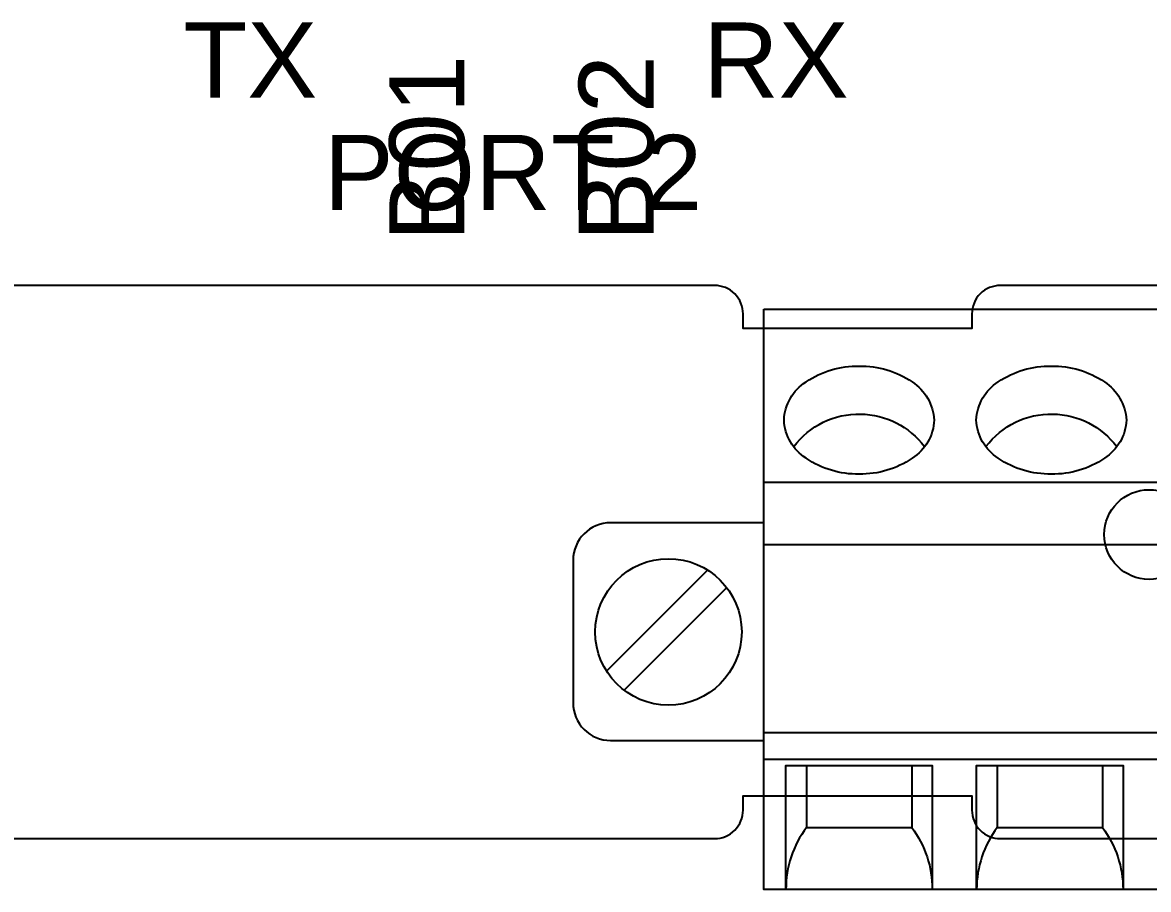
# Model space of a CAD drawing. Extents: x 0.3 to 23.7, y 0.2 to 17.8.
# Drawn here: x 20.025 to 21.206, y 5.353 to 6.263 of the extents above; entities that cross this region are included whole.
import ezdxf
from ezdxf.enums import TextEntityAlignment as Align

# ---------------------------------------------------------------- set-up
doc = ezdxf.new("R2010")
doc.units = 0
doc.header["$MEASUREMENT"] = 0
for name, color, linetype in [('1_01__0-__NONE__EIA-232', 7, 'CONTINUOUS'), ('1_02__1-__NONE__EIA-485', 7, 'CONTINUOUS'), ('1_03__2-___1__10-100BASE-T', 7, 'CONTINUOUS'), ('1_04__3-___1__10-100BASE-T', 7, 'CONTINUOUS'), ('1_05__4-___1__100BASE-FX_M', 7, 'CONTINUOUS'), ('1_06__6-___2__10-100BASE-T', 7, 'CONTINUOUS'), ('1_07__8-___2__100BASE-FX_M', 7, 'CONTINUOUS'), ('2_01__0-__EMPTY', 7, 'CONTINUOUS'), ('2_02__A-__SERIAL_COMMUNICA', 7, 'CONTINUOUS'), ('2_03__B-___3__DI___4__DO__', 7, 'CONTINUOUS'), ('2_04__1-___4__DI___4__DO_E', 7, 'CONTINUOUS'), ('2_05__C-___4__DI___4__DO_F', 7, 'CONTINUOUS'), ('2_06__D-___4__DI___3__DO_E', 7, 'CONTINUOUS'), ('2_07__2A___8__DO__ELECTROM', 7, 'CONTINUOUS'), ('2_08__2B___8__DO__ELECTROM', 7, 'CONTINUOUS'), ('2_09__2C___8__DO_ELECTROME', 7, 'CONTINUOUS'), ('2_10__2D___8__DO_ELECTROME', 7, 'CONTINUOUS'), ('2_11__2G___8__DO_ELECTROME', 7, 'CONTINUOUS'), ('2_12__3-___8__DI', 7, 'CONTINUOUS'), ('2_13__4-___14__DI', 7, 'CONTINUOUS'), ('2_14__5-___8__AI___20_MA_O', 7, 'CONTINUOUS'), ('2_15__6-___4__AI___4__AO__', 7, 'CONTINUOUS')]:
    doc.layers.add(name, color=color, linetype=linetype)
doc.styles.add('ARIAL', font='arial.ttf')

msp = doc.modelspace()

# ---------------------------------------------------------------- linework, layer by layer
at = {"layer": '2_01__0-__EMPTY'}
for points in [[(22.0158, 5.9868), (21.0505, 5.9868, 0.414214), (21.0206, 5.9569), (21.0206, 5.9418), (20.7806, 5.9418), (20.7806, 5.9569, 0.414214), (20.7508, 5.9868), (19.8555, 5.9868, 0.414214)], [(19.8555, 5.4068), (20.7508, 5.4068, 0.414214), (20.7806, 5.4367), (20.7806, 5.4518), (21.0206, 5.4518), (21.0206, 5.4367, 0.414214), (21.0505, 5.4068), (22.0158, 5.4068, 0.414214)]]:
    msp.add_lwpolyline(points, format="xyb", dxfattribs=at)
at = {"layer": '2_02__A-__SERIAL_COMMUNICA'}
msp.add_circle((21.2064, 5.7256), 0.047, dxfattribs=at)
at = {"layer": '2_03__B-___3__DI___4__DO__'}
msp.add_lwpolyline([(20.8024, 5.9621), (22.4024, 5.9621), (22.4024, 5.3534), (20.8024, 5.3534)], close=True, dxfattribs=at)
for points in [[(20.8236, 5.8457, -0.244062), (20.8467, 5.8857, -0.154167), (20.9024, 5.9023, -0.154167), (20.958, 5.8857, -0.236767), (20.9811, 5.8457, -0.24406), (20.958, 5.8056, -0.154167), (20.9024, 5.789, -0.154167), (20.8467, 5.8056, -0.244061)], [(21.0252, 5.8457, -0.244062), (21.0483, 5.8857, -0.154167), (21.1039, 5.9023, -0.154167), (21.1596, 5.8857, -0.236767), (21.1827, 5.8457, -0.24406), (21.1596, 5.8056, -0.154167), (21.1039, 5.789, -0.154167), (21.0483, 5.8056, -0.244061)]]:
    msp.add_lwpolyline(points, format="xyb", close=True, dxfattribs=at)
for points in [[(20.8337, 5.8176, -0.001746), (20.8338, 5.8178, -0.240907), (20.9039, 5.852, -0.231198), (20.9709, 5.8178, -0.005828), (20.9712, 5.8179)], [(21.0353, 5.8176, -0.001746), (21.0354, 5.8178, -0.240907), (21.1055, 5.852, -0.231198), (21.1725, 5.8178, -0.005828), (21.1728, 5.8178)], [(20.8024, 5.738), (20.6417, 5.738, 0.414169), (20.6024, 5.6986), (20.6024, 5.5491, 0.414258), (20.6417, 5.5097), (20.8024, 5.5097)], [(20.8472, 5.4835), (20.8472, 5.4184, 0.162853), (20.8256, 5.3534, 1.944453)], [(20.9575, 5.4835), (20.9575, 5.4184, -0.162853), (20.9791, 5.3534, -1.944453)], [(21.0472, 5.4835), (21.0472, 5.4184, 0.162853), (21.0256, 5.3534, 1.944453)], [(21.1575, 5.4835), (21.1575, 5.4184, -0.162853), (21.1791, 5.3534, -1.944453)]]:
    msp.add_lwpolyline(points, format="xyb", dxfattribs=at)
for points in [[(20.8024, 5.7805), (22.4024, 5.7805)], [(20.8024, 5.7151), (22.4024, 5.7151)], [(20.6375, 5.5825), (20.7434, 5.6884)], [(20.6559, 5.5625), (20.7635, 5.67)], [(20.8024, 5.518), (22.4024, 5.518)], [(20.8024, 5.4902), (22.4024, 5.4902)], [(20.8256, 5.3534), (20.8256, 5.4835), (20.9791, 5.4835), (20.9791, 5.3534)], [(21.0256, 5.3534), (21.0256, 5.4835), (21.1791, 5.4835), (21.1791, 5.3534)], [(20.8472, 5.4184), (20.9575, 5.4184)], [(21.0472, 5.4184), (21.1575, 5.4184)]]:
    msp.add_lwpolyline(points, dxfattribs=at)
msp.add_circle((20.7024, 5.6235), 0.0768, dxfattribs=at)
at = {"layer": '2_04__1-___4__DI___4__DO_E'}
msp.add_lwpolyline([(20.8024, 5.9621), (22.4024, 5.9621), (22.4024, 5.3534), (20.8024, 5.3534)], close=True, dxfattribs=at)
for points in [[(20.8236, 5.8457, -0.244062), (20.8467, 5.8857, -0.154167), (20.9024, 5.9023, -0.154167), (20.958, 5.8857, -0.236767), (20.9811, 5.8457, -0.24406), (20.958, 5.8056, -0.154167), (20.9024, 5.789, -0.154167), (20.8467, 5.8056, -0.244061)], [(21.0252, 5.8457, -0.244062), (21.0483, 5.8857, -0.154167), (21.1039, 5.9023, -0.154167), (21.1596, 5.8857, -0.236767), (21.1827, 5.8457, -0.24406), (21.1596, 5.8056, -0.154167), (21.1039, 5.789, -0.154167), (21.0483, 5.8056, -0.244061)]]:
    msp.add_lwpolyline(points, format="xyb", close=True, dxfattribs=at)
for points in [[(20.8337, 5.8176, -0.001746), (20.8338, 5.8178, -0.240907), (20.9039, 5.852, -0.231198), (20.9709, 5.8178, -0.005828), (20.9712, 5.8179)], [(21.0353, 5.8176, -0.001746), (21.0354, 5.8178, -0.240907), (21.1055, 5.852, -0.231198), (21.1725, 5.8178, -0.005828), (21.1728, 5.8178)], [(20.8024, 5.738), (20.6417, 5.738, 0.414169), (20.6024, 5.6986), (20.6024, 5.5491, 0.414258), (20.6417, 5.5097), (20.8024, 5.5097)], [(20.8472, 5.4835), (20.8472, 5.4184, 0.162853), (20.8256, 5.3534, 1.944453)], [(20.9575, 5.4835), (20.9575, 5.4184, -0.162853), (20.9791, 5.3534, -1.944453)], [(21.0472, 5.4835), (21.0472, 5.4184, 0.162853), (21.0256, 5.3534, 1.944453)], [(21.1575, 5.4835), (21.1575, 5.4184, -0.162853), (21.1791, 5.3534, -1.944453)]]:
    msp.add_lwpolyline(points, format="xyb", dxfattribs=at)
for points in [[(20.8024, 5.7805), (22.4024, 5.7805)], [(20.8024, 5.7151), (22.4024, 5.7151)], [(20.6375, 5.5825), (20.7434, 5.6884)], [(20.6559, 5.5625), (20.7635, 5.67)], [(20.8024, 5.518), (22.4024, 5.518)], [(20.8024, 5.4902), (22.4024, 5.4902)], [(20.8256, 5.3534), (20.8256, 5.4835), (20.9791, 5.4835), (20.9791, 5.3534)], [(21.0256, 5.3534), (21.0256, 5.4835), (21.1791, 5.4835), (21.1791, 5.3534)], [(20.8472, 5.4184), (20.9575, 5.4184)], [(21.0472, 5.4184), (21.1575, 5.4184)]]:
    msp.add_lwpolyline(points, dxfattribs=at)
msp.add_circle((20.7024, 5.6235), 0.0768, dxfattribs=at)
at = {"layer": '2_05__C-___4__DI___4__DO_F'}
msp.add_lwpolyline([(20.8024, 5.9621), (22.4024, 5.9621), (22.4024, 5.3534), (20.8024, 5.3534)], close=True, dxfattribs=at)
for points in [[(20.8236, 5.8457, -0.244062), (20.8467, 5.8857, -0.154167), (20.9024, 5.9023, -0.154167), (20.958, 5.8857, -0.236767), (20.9811, 5.8457, -0.24406), (20.958, 5.8056, -0.154167), (20.9024, 5.789, -0.154167), (20.8467, 5.8056, -0.244061)], [(21.0252, 5.8457, -0.244062), (21.0483, 5.8857, -0.154167), (21.1039, 5.9023, -0.154167), (21.1596, 5.8857, -0.236767), (21.1827, 5.8457, -0.24406), (21.1596, 5.8056, -0.154167), (21.1039, 5.789, -0.154167), (21.0483, 5.8056, -0.244061)]]:
    msp.add_lwpolyline(points, format="xyb", close=True, dxfattribs=at)
for points in [[(20.8337, 5.8176, -0.001746), (20.8338, 5.8178, -0.240907), (20.9039, 5.852, -0.231198), (20.9709, 5.8178, -0.005828), (20.9712, 5.8179)], [(21.0353, 5.8176, -0.001746), (21.0354, 5.8178, -0.240907), (21.1055, 5.852, -0.231198), (21.1725, 5.8178, -0.005828), (21.1728, 5.8178)], [(20.8024, 5.738), (20.6417, 5.738, 0.414169), (20.6024, 5.6986), (20.6024, 5.5491, 0.414258), (20.6417, 5.5097), (20.8024, 5.5097)], [(20.8472, 5.4835), (20.8472, 5.4184, 0.162853), (20.8256, 5.3534, 1.944453)], [(20.9575, 5.4835), (20.9575, 5.4184, -0.162853), (20.9791, 5.3534, -1.944453)], [(21.0472, 5.4835), (21.0472, 5.4184, 0.162853), (21.0256, 5.3534, 1.944453)], [(21.1575, 5.4835), (21.1575, 5.4184, -0.162853), (21.1791, 5.3534, -1.944453)]]:
    msp.add_lwpolyline(points, format="xyb", dxfattribs=at)
for points in [[(20.8024, 5.7805), (22.4024, 5.7805)], [(20.8024, 5.7151), (22.4024, 5.7151)], [(20.6375, 5.5825), (20.7434, 5.6884)], [(20.6559, 5.5625), (20.7635, 5.67)], [(20.8024, 5.518), (22.4024, 5.518)], [(20.8024, 5.4902), (22.4024, 5.4902)], [(20.8256, 5.3534), (20.8256, 5.4835), (20.9791, 5.4835), (20.9791, 5.3534)], [(21.0256, 5.3534), (21.0256, 5.4835), (21.1791, 5.4835), (21.1791, 5.3534)], [(20.8472, 5.4184), (20.9575, 5.4184)], [(21.0472, 5.4184), (21.1575, 5.4184)]]:
    msp.add_lwpolyline(points, dxfattribs=at)
msp.add_circle((20.7024, 5.6235), 0.0768, dxfattribs=at)
at = {"layer": '2_06__D-___4__DI___3__DO_E'}
msp.add_lwpolyline([(20.8024, 5.9621), (22.4024, 5.9621), (22.4024, 5.3534), (20.8024, 5.3534)], close=True, dxfattribs=at)
for points in [[(20.8236, 5.8457, -0.244062), (20.8467, 5.8857, -0.154167), (20.9024, 5.9023, -0.154167), (20.958, 5.8857, -0.236767), (20.9811, 5.8457, -0.24406), (20.958, 5.8056, -0.154167), (20.9024, 5.789, -0.154167), (20.8467, 5.8056, -0.244061)], [(21.0252, 5.8457, -0.244062), (21.0483, 5.8857, -0.154167), (21.1039, 5.9023, -0.154167), (21.1596, 5.8857, -0.236767), (21.1827, 5.8457, -0.24406), (21.1596, 5.8056, -0.154167), (21.1039, 5.789, -0.154167), (21.0483, 5.8056, -0.244061)]]:
    msp.add_lwpolyline(points, format="xyb", close=True, dxfattribs=at)
for points in [[(20.8337, 5.8176, -0.001746), (20.8338, 5.8178, -0.240907), (20.9039, 5.852, -0.231198), (20.9709, 5.8178, -0.005828), (20.9712, 5.8179)], [(21.0353, 5.8176, -0.001746), (21.0354, 5.8178, -0.240907), (21.1055, 5.852, -0.231198), (21.1725, 5.8178, -0.005828), (21.1728, 5.8178)], [(20.8024, 5.738), (20.6417, 5.738, 0.414169), (20.6024, 5.6986), (20.6024, 5.5491, 0.414258), (20.6417, 5.5097), (20.8024, 5.5097)], [(20.8472, 5.4835), (20.8472, 5.4184, 0.162853), (20.8256, 5.3534, 1.944453)], [(20.9575, 5.4835), (20.9575, 5.4184, -0.162853), (20.9791, 5.3534, -1.944453)], [(21.0472, 5.4835), (21.0472, 5.4184, 0.162853), (21.0256, 5.3534, 1.944453)], [(21.1575, 5.4835), (21.1575, 5.4184, -0.162853), (21.1791, 5.3534, -1.944453)]]:
    msp.add_lwpolyline(points, format="xyb", dxfattribs=at)
for points in [[(20.8024, 5.7805), (22.4024, 5.7805)], [(20.8024, 5.7151), (22.4024, 5.7151)], [(20.6375, 5.5825), (20.7434, 5.6884)], [(20.6559, 5.5625), (20.7635, 5.67)], [(20.8024, 5.518), (22.4024, 5.518)], [(20.8024, 5.4902), (22.4024, 5.4902)], [(20.8256, 5.3534), (20.8256, 5.4835), (20.9791, 5.4835), (20.9791, 5.3534)], [(21.0256, 5.3534), (21.0256, 5.4835), (21.1791, 5.4835), (21.1791, 5.3534)], [(20.8472, 5.4184), (20.9575, 5.4184)], [(21.0472, 5.4184), (21.1575, 5.4184)]]:
    msp.add_lwpolyline(points, dxfattribs=at)
msp.add_circle((20.7024, 5.6235), 0.0768, dxfattribs=at)
at = {"layer": '2_07__2A___8__DO__ELECTROM'}
msp.add_lwpolyline([(20.8024, 5.9621), (22.4024, 5.9621), (22.4024, 5.3534), (20.8024, 5.3534)], close=True, dxfattribs=at)
for points in [[(20.8236, 5.8457, -0.244062), (20.8467, 5.8857, -0.154167), (20.9024, 5.9023, -0.154167), (20.958, 5.8857, -0.236767), (20.9811, 5.8457, -0.24406), (20.958, 5.8056, -0.154167), (20.9024, 5.789, -0.154167), (20.8467, 5.8056, -0.244061)], [(21.0252, 5.8457, -0.244062), (21.0483, 5.8857, -0.154167), (21.1039, 5.9023, -0.154167), (21.1596, 5.8857, -0.236767), (21.1827, 5.8457, -0.24406), (21.1596, 5.8056, -0.154167), (21.1039, 5.789, -0.154167), (21.0483, 5.8056, -0.244061)]]:
    msp.add_lwpolyline(points, format="xyb", close=True, dxfattribs=at)
for points in [[(20.8337, 5.8176, -0.001746), (20.8338, 5.8178, -0.240907), (20.9039, 5.852, -0.231198), (20.9709, 5.8178, -0.005828), (20.9712, 5.8179)], [(21.0353, 5.8176, -0.001746), (21.0354, 5.8178, -0.240907), (21.1055, 5.852, -0.231198), (21.1725, 5.8178, -0.005828), (21.1728, 5.8178)], [(20.8024, 5.738), (20.6417, 5.738, 0.414169), (20.6024, 5.6986), (20.6024, 5.5491, 0.414258), (20.6417, 5.5097), (20.8024, 5.5097)], [(20.8472, 5.4835), (20.8472, 5.4184, 0.162853), (20.8256, 5.3534, 1.944453)], [(20.9575, 5.4835), (20.9575, 5.4184, -0.162853), (20.9791, 5.3534, -1.944453)], [(21.0472, 5.4835), (21.0472, 5.4184, 0.162853), (21.0256, 5.3534, 1.944453)], [(21.1575, 5.4835), (21.1575, 5.4184, -0.162853), (21.1791, 5.3534, -1.944453)]]:
    msp.add_lwpolyline(points, format="xyb", dxfattribs=at)
for points in [[(20.8024, 5.7805), (22.4024, 5.7805)], [(20.8024, 5.7151), (22.4024, 5.7151)], [(20.6375, 5.5825), (20.7434, 5.6884)], [(20.6559, 5.5625), (20.7635, 5.67)], [(20.8024, 5.518), (22.4024, 5.518)], [(20.8024, 5.4902), (22.4024, 5.4902)], [(20.8256, 5.3534), (20.8256, 5.4835), (20.9791, 5.4835), (20.9791, 5.3534)], [(21.0256, 5.3534), (21.0256, 5.4835), (21.1791, 5.4835), (21.1791, 5.3534)], [(20.8472, 5.4184), (20.9575, 5.4184)], [(21.0472, 5.4184), (21.1575, 5.4184)]]:
    msp.add_lwpolyline(points, dxfattribs=at)
msp.add_circle((20.7024, 5.6235), 0.0768, dxfattribs=at)
at = {"layer": '2_08__2B___8__DO__ELECTROM'}
msp.add_lwpolyline([(20.8024, 5.9621), (22.4024, 5.9621), (22.4024, 5.3534), (20.8024, 5.3534)], close=True, dxfattribs=at)
for points in [[(20.8236, 5.8457, -0.244062), (20.8467, 5.8857, -0.154167), (20.9024, 5.9023, -0.154167), (20.958, 5.8857, -0.236767), (20.9811, 5.8457, -0.24406), (20.958, 5.8056, -0.154167), (20.9024, 5.789, -0.154167), (20.8467, 5.8056, -0.244061)], [(21.0252, 5.8457, -0.244062), (21.0483, 5.8857, -0.154167), (21.1039, 5.9023, -0.154167), (21.1596, 5.8857, -0.236767), (21.1827, 5.8457, -0.24406), (21.1596, 5.8056, -0.154167), (21.1039, 5.789, -0.154167), (21.0483, 5.8056, -0.244061)]]:
    msp.add_lwpolyline(points, format="xyb", close=True, dxfattribs=at)
for points in [[(20.8337, 5.8176, -0.001746), (20.8338, 5.8178, -0.240907), (20.9039, 5.852, -0.231198), (20.9709, 5.8178, -0.005828), (20.9712, 5.8179)], [(21.0353, 5.8176, -0.001746), (21.0354, 5.8178, -0.240907), (21.1055, 5.852, -0.231198), (21.1725, 5.8178, -0.005828), (21.1728, 5.8178)], [(20.8024, 5.738), (20.6417, 5.738, 0.414169), (20.6024, 5.6986), (20.6024, 5.5491, 0.414258), (20.6417, 5.5097), (20.8024, 5.5097)], [(20.8472, 5.4835), (20.8472, 5.4184, 0.162853), (20.8256, 5.3534, 1.944453)], [(20.9575, 5.4835), (20.9575, 5.4184, -0.162853), (20.9791, 5.3534, -1.944453)], [(21.0472, 5.4835), (21.0472, 5.4184, 0.162853), (21.0256, 5.3534, 1.944453)], [(21.1575, 5.4835), (21.1575, 5.4184, -0.162853), (21.1791, 5.3534, -1.944453)]]:
    msp.add_lwpolyline(points, format="xyb", dxfattribs=at)
for points in [[(20.8024, 5.7805), (22.4024, 5.7805)], [(20.8024, 5.7151), (22.4024, 5.7151)], [(20.6375, 5.5825), (20.7434, 5.6884)], [(20.6559, 5.5625), (20.7635, 5.67)], [(20.8024, 5.518), (22.4024, 5.518)], [(20.8024, 5.4902), (22.4024, 5.4902)], [(20.8256, 5.3534), (20.8256, 5.4835), (20.9791, 5.4835), (20.9791, 5.3534)], [(21.0256, 5.3534), (21.0256, 5.4835), (21.1791, 5.4835), (21.1791, 5.3534)], [(20.8472, 5.4184), (20.9575, 5.4184)], [(21.0472, 5.4184), (21.1575, 5.4184)]]:
    msp.add_lwpolyline(points, dxfattribs=at)
msp.add_circle((20.7024, 5.6235), 0.0768, dxfattribs=at)
at = {"layer": '2_09__2C___8__DO_ELECTROME'}
msp.add_lwpolyline([(20.8024, 5.9621), (22.4024, 5.9621), (22.4024, 5.3534), (20.8024, 5.3534)], close=True, dxfattribs=at)
for points in [[(20.8236, 5.8457, -0.244062), (20.8467, 5.8857, -0.154167), (20.9024, 5.9023, -0.154167), (20.958, 5.8857, -0.236767), (20.9811, 5.8457, -0.24406), (20.958, 5.8056, -0.154167), (20.9024, 5.789, -0.154167), (20.8467, 5.8056, -0.244061)], [(21.0252, 5.8457, -0.244062), (21.0483, 5.8857, -0.154167), (21.1039, 5.9023, -0.154167), (21.1596, 5.8857, -0.236767), (21.1827, 5.8457, -0.24406), (21.1596, 5.8056, -0.154167), (21.1039, 5.789, -0.154167), (21.0483, 5.8056, -0.244061)]]:
    msp.add_lwpolyline(points, format="xyb", close=True, dxfattribs=at)
for points in [[(20.8337, 5.8176, -0.001746), (20.8338, 5.8178, -0.240907), (20.9039, 5.852, -0.231198), (20.9709, 5.8178, -0.005828), (20.9712, 5.8179)], [(21.0353, 5.8176, -0.001746), (21.0354, 5.8178, -0.240907), (21.1055, 5.852, -0.231198), (21.1725, 5.8178, -0.005828), (21.1728, 5.8178)], [(20.8024, 5.738), (20.6417, 5.738, 0.414169), (20.6024, 5.6986), (20.6024, 5.5491, 0.414258), (20.6417, 5.5097), (20.8024, 5.5097)], [(20.8472, 5.4835), (20.8472, 5.4184, 0.162853), (20.8256, 5.3534, 1.944453)], [(20.9575, 5.4835), (20.9575, 5.4184, -0.162853), (20.9791, 5.3534, -1.944453)], [(21.0472, 5.4835), (21.0472, 5.4184, 0.162853), (21.0256, 5.3534, 1.944453)], [(21.1575, 5.4835), (21.1575, 5.4184, -0.162853), (21.1791, 5.3534, -1.944453)]]:
    msp.add_lwpolyline(points, format="xyb", dxfattribs=at)
for points in [[(20.8024, 5.7805), (22.4024, 5.7805)], [(20.8024, 5.7151), (22.4024, 5.7151)], [(20.6375, 5.5825), (20.7434, 5.6884)], [(20.6559, 5.5625), (20.7635, 5.67)], [(20.8024, 5.518), (22.4024, 5.518)], [(20.8024, 5.4902), (22.4024, 5.4902)], [(20.8256, 5.3534), (20.8256, 5.4835), (20.9791, 5.4835), (20.9791, 5.3534)], [(21.0256, 5.3534), (21.0256, 5.4835), (21.1791, 5.4835), (21.1791, 5.3534)], [(20.8472, 5.4184), (20.9575, 5.4184)], [(21.0472, 5.4184), (21.1575, 5.4184)]]:
    msp.add_lwpolyline(points, dxfattribs=at)
msp.add_circle((20.7024, 5.6235), 0.0768, dxfattribs=at)
at = {"layer": '2_10__2D___8__DO_ELECTROME'}
msp.add_lwpolyline([(20.8024, 5.9621), (22.4024, 5.9621), (22.4024, 5.3534), (20.8024, 5.3534)], close=True, dxfattribs=at)
for points in [[(20.8236, 5.8457, -0.244062), (20.8467, 5.8857, -0.154167), (20.9024, 5.9023, -0.154167), (20.958, 5.8857, -0.236767), (20.9811, 5.8457, -0.24406), (20.958, 5.8056, -0.154167), (20.9024, 5.789, -0.154167), (20.8467, 5.8056, -0.244061)], [(21.0252, 5.8457, -0.244062), (21.0483, 5.8857, -0.154167), (21.1039, 5.9023, -0.154167), (21.1596, 5.8857, -0.236767), (21.1827, 5.8457, -0.24406), (21.1596, 5.8056, -0.154167), (21.1039, 5.789, -0.154167), (21.0483, 5.8056, -0.244061)]]:
    msp.add_lwpolyline(points, format="xyb", close=True, dxfattribs=at)
for points in [[(20.8337, 5.8176, -0.001746), (20.8338, 5.8178, -0.240907), (20.9039, 5.852, -0.231198), (20.9709, 5.8178, -0.005828), (20.9712, 5.8179)], [(21.0353, 5.8176, -0.001746), (21.0354, 5.8178, -0.240907), (21.1055, 5.852, -0.231198), (21.1725, 5.8178, -0.005828), (21.1728, 5.8178)], [(20.8024, 5.738), (20.6417, 5.738, 0.414169), (20.6024, 5.6986), (20.6024, 5.5491, 0.414258), (20.6417, 5.5097), (20.8024, 5.5097)], [(20.8472, 5.4835), (20.8472, 5.4184, 0.162853), (20.8256, 5.3534, 1.944453)], [(20.9575, 5.4835), (20.9575, 5.4184, -0.162853), (20.9791, 5.3534, -1.944453)], [(21.0472, 5.4835), (21.0472, 5.4184, 0.162853), (21.0256, 5.3534, 1.944453)], [(21.1575, 5.4835), (21.1575, 5.4184, -0.162853), (21.1791, 5.3534, -1.944453)]]:
    msp.add_lwpolyline(points, format="xyb", dxfattribs=at)
for points in [[(20.8024, 5.7805), (22.4024, 5.7805)], [(20.8024, 5.7151), (22.4024, 5.7151)], [(20.6375, 5.5825), (20.7434, 5.6884)], [(20.6559, 5.5625), (20.7635, 5.67)], [(20.8024, 5.518), (22.4024, 5.518)], [(20.8024, 5.4902), (22.4024, 5.4902)], [(20.8256, 5.3534), (20.8256, 5.4835), (20.9791, 5.4835), (20.9791, 5.3534)], [(21.0256, 5.3534), (21.0256, 5.4835), (21.1791, 5.4835), (21.1791, 5.3534)], [(20.8472, 5.4184), (20.9575, 5.4184)], [(21.0472, 5.4184), (21.1575, 5.4184)]]:
    msp.add_lwpolyline(points, dxfattribs=at)
msp.add_circle((20.7024, 5.6235), 0.0768, dxfattribs=at)
at = {"layer": '2_11__2G___8__DO_ELECTROME'}
msp.add_lwpolyline([(20.8024, 5.9621), (22.4024, 5.9621), (22.4024, 5.3534), (20.8024, 5.3534)], close=True, dxfattribs=at)
for points in [[(20.8236, 5.8457, -0.244062), (20.8467, 5.8857, -0.154167), (20.9024, 5.9023, -0.154167), (20.958, 5.8857, -0.236767), (20.9811, 5.8457, -0.24406), (20.958, 5.8056, -0.154167), (20.9024, 5.789, -0.154167), (20.8467, 5.8056, -0.244061)], [(21.0252, 5.8457, -0.244062), (21.0483, 5.8857, -0.154167), (21.1039, 5.9023, -0.154167), (21.1596, 5.8857, -0.236767), (21.1827, 5.8457, -0.24406), (21.1596, 5.8056, -0.154167), (21.1039, 5.789, -0.154167), (21.0483, 5.8056, -0.244061)]]:
    msp.add_lwpolyline(points, format="xyb", close=True, dxfattribs=at)
for points in [[(20.8337, 5.8176, -0.001746), (20.8338, 5.8178, -0.240907), (20.9039, 5.852, -0.231198), (20.9709, 5.8178, -0.005828), (20.9712, 5.8179)], [(21.0353, 5.8176, -0.001746), (21.0354, 5.8178, -0.240907), (21.1055, 5.852, -0.231198), (21.1725, 5.8178, -0.005828), (21.1728, 5.8178)], [(20.8024, 5.738), (20.6417, 5.738, 0.414169), (20.6024, 5.6986), (20.6024, 5.5491, 0.414258), (20.6417, 5.5097), (20.8024, 5.5097)], [(20.8472, 5.4835), (20.8472, 5.4184, 0.162853), (20.8256, 5.3534, 1.944453)], [(20.9575, 5.4835), (20.9575, 5.4184, -0.162853), (20.9791, 5.3534, -1.944453)], [(21.0472, 5.4835), (21.0472, 5.4184, 0.162853), (21.0256, 5.3534, 1.944453)], [(21.1575, 5.4835), (21.1575, 5.4184, -0.162853), (21.1791, 5.3534, -1.944453)]]:
    msp.add_lwpolyline(points, format="xyb", dxfattribs=at)
for points in [[(20.8024, 5.7805), (22.4024, 5.7805)], [(20.8024, 5.7151), (22.4024, 5.7151)], [(20.6375, 5.5825), (20.7434, 5.6884)], [(20.6559, 5.5625), (20.7635, 5.67)], [(20.8024, 5.518), (22.4024, 5.518)], [(20.8024, 5.4902), (22.4024, 5.4902)], [(20.8256, 5.3534), (20.8256, 5.4835), (20.9791, 5.4835), (20.9791, 5.3534)], [(21.0256, 5.3534), (21.0256, 5.4835), (21.1791, 5.4835), (21.1791, 5.3534)], [(20.8472, 5.4184), (20.9575, 5.4184)], [(21.0472, 5.4184), (21.1575, 5.4184)]]:
    msp.add_lwpolyline(points, dxfattribs=at)
msp.add_circle((20.7024, 5.6235), 0.0768, dxfattribs=at)
at = {"layer": '2_12__3-___8__DI'}
msp.add_lwpolyline([(20.8024, 5.9621), (22.4024, 5.9621), (22.4024, 5.3534), (20.8024, 5.3534)], close=True, dxfattribs=at)
for points in [[(20.8236, 5.8457, -0.244062), (20.8467, 5.8857, -0.154167), (20.9024, 5.9023, -0.154167), (20.958, 5.8857, -0.236767), (20.9811, 5.8457, -0.24406), (20.958, 5.8056, -0.154167), (20.9024, 5.789, -0.154167), (20.8467, 5.8056, -0.244061)], [(21.0252, 5.8457, -0.244062), (21.0483, 5.8857, -0.154167), (21.1039, 5.9023, -0.154167), (21.1596, 5.8857, -0.236767), (21.1827, 5.8457, -0.24406), (21.1596, 5.8056, -0.154167), (21.1039, 5.789, -0.154167), (21.0483, 5.8056, -0.244061)]]:
    msp.add_lwpolyline(points, format="xyb", close=True, dxfattribs=at)
for points in [[(20.8337, 5.8176, -0.001746), (20.8338, 5.8178, -0.240907), (20.9039, 5.852, -0.231198), (20.9709, 5.8178, -0.005828), (20.9712, 5.8179)], [(21.0353, 5.8176, -0.001746), (21.0354, 5.8178, -0.240907), (21.1055, 5.852, -0.231198), (21.1725, 5.8178, -0.005828), (21.1728, 5.8178)], [(20.8024, 5.738), (20.6417, 5.738, 0.414169), (20.6024, 5.6986), (20.6024, 5.5491, 0.414258), (20.6417, 5.5097), (20.8024, 5.5097)], [(20.8472, 5.4835), (20.8472, 5.4184, 0.162853), (20.8256, 5.3534, 1.944453)], [(20.9575, 5.4835), (20.9575, 5.4184, -0.162853), (20.9791, 5.3534, -1.944453)], [(21.0472, 5.4835), (21.0472, 5.4184, 0.162853), (21.0256, 5.3534, 1.944453)], [(21.1575, 5.4835), (21.1575, 5.4184, -0.162853), (21.1791, 5.3534, -1.944453)]]:
    msp.add_lwpolyline(points, format="xyb", dxfattribs=at)
for points in [[(20.8024, 5.7805), (22.4024, 5.7805)], [(20.8024, 5.7151), (22.4024, 5.7151)], [(20.6375, 5.5825), (20.7434, 5.6884)], [(20.6559, 5.5625), (20.7635, 5.67)], [(20.8024, 5.518), (22.4024, 5.518)], [(20.8024, 5.4902), (22.4024, 5.4902)], [(20.8256, 5.3534), (20.8256, 5.4835), (20.9791, 5.4835), (20.9791, 5.3534)], [(21.0256, 5.3534), (21.0256, 5.4835), (21.1791, 5.4835), (21.1791, 5.3534)], [(20.8472, 5.4184), (20.9575, 5.4184)], [(21.0472, 5.4184), (21.1575, 5.4184)]]:
    msp.add_lwpolyline(points, dxfattribs=at)
msp.add_circle((20.7024, 5.6235), 0.0768, dxfattribs=at)
at = {"layer": '2_13__4-___14__DI'}
msp.add_lwpolyline([(20.8024, 5.9621), (22.4024, 5.9621), (22.4024, 5.3534), (20.8024, 5.3534)], close=True, dxfattribs=at)
for points in [[(20.8236, 5.8457, -0.244062), (20.8467, 5.8857, -0.154167), (20.9024, 5.9023, -0.154167), (20.958, 5.8857, -0.236767), (20.9811, 5.8457, -0.24406), (20.958, 5.8056, -0.154167), (20.9024, 5.789, -0.154167), (20.8467, 5.8056, -0.244061)], [(21.0252, 5.8457, -0.244062), (21.0483, 5.8857, -0.154167), (21.1039, 5.9023, -0.154167), (21.1596, 5.8857, -0.236767), (21.1827, 5.8457, -0.24406), (21.1596, 5.8056, -0.154167), (21.1039, 5.789, -0.154167), (21.0483, 5.8056, -0.244061)]]:
    msp.add_lwpolyline(points, format="xyb", close=True, dxfattribs=at)
for points in [[(20.8337, 5.8176, -0.001746), (20.8338, 5.8178, -0.240907), (20.9039, 5.852, -0.231198), (20.9709, 5.8178, -0.005828), (20.9712, 5.8179)], [(21.0353, 5.8176, -0.001746), (21.0354, 5.8178, -0.240907), (21.1055, 5.852, -0.231198), (21.1725, 5.8178, -0.005828), (21.1728, 5.8178)], [(20.8024, 5.738), (20.6417, 5.738, 0.414169), (20.6024, 5.6986), (20.6024, 5.5491, 0.414258), (20.6417, 5.5097), (20.8024, 5.5097)], [(20.8472, 5.4835), (20.8472, 5.4184, 0.162853), (20.8256, 5.3534, 1.944453)], [(20.9575, 5.4835), (20.9575, 5.4184, -0.162853), (20.9791, 5.3534, -1.944453)], [(21.0472, 5.4835), (21.0472, 5.4184, 0.162853), (21.0256, 5.3534, 1.944453)], [(21.1575, 5.4835), (21.1575, 5.4184, -0.162853), (21.1791, 5.3534, -1.944453)]]:
    msp.add_lwpolyline(points, format="xyb", dxfattribs=at)
for points in [[(20.8024, 5.7805), (22.4024, 5.7805)], [(20.8024, 5.7151), (22.4024, 5.7151)], [(20.6375, 5.5825), (20.7434, 5.6884)], [(20.6559, 5.5625), (20.7635, 5.67)], [(20.8024, 5.518), (22.4024, 5.518)], [(20.8024, 5.4902), (22.4024, 5.4902)], [(20.8256, 5.3534), (20.8256, 5.4835), (20.9791, 5.4835), (20.9791, 5.3534)], [(21.0256, 5.3534), (21.0256, 5.4835), (21.1791, 5.4835), (21.1791, 5.3534)], [(20.8472, 5.4184), (20.9575, 5.4184)], [(21.0472, 5.4184), (21.1575, 5.4184)]]:
    msp.add_lwpolyline(points, dxfattribs=at)
msp.add_circle((20.7024, 5.6235), 0.0768, dxfattribs=at)
at = {"layer": '2_14__5-___8__AI___20_MA_O'}
msp.add_lwpolyline([(20.8024, 5.9621), (22.4024, 5.9621), (22.4024, 5.3534), (20.8024, 5.3534)], close=True, dxfattribs=at)
for points in [[(20.8236, 5.8457, -0.244062), (20.8467, 5.8857, -0.154167), (20.9024, 5.9023, -0.154167), (20.958, 5.8857, -0.236767), (20.9811, 5.8457, -0.24406), (20.958, 5.8056, -0.154167), (20.9024, 5.789, -0.154167), (20.8467, 5.8056, -0.244061)], [(21.0252, 5.8457, -0.244062), (21.0483, 5.8857, -0.154167), (21.1039, 5.9023, -0.154167), (21.1596, 5.8857, -0.236767), (21.1827, 5.8457, -0.24406), (21.1596, 5.8056, -0.154167), (21.1039, 5.789, -0.154167), (21.0483, 5.8056, -0.244061)]]:
    msp.add_lwpolyline(points, format="xyb", close=True, dxfattribs=at)
for points in [[(20.8337, 5.8176, -0.001746), (20.8338, 5.8178, -0.240907), (20.9039, 5.852, -0.231198), (20.9709, 5.8178, -0.005828), (20.9712, 5.8179)], [(21.0353, 5.8176, -0.001746), (21.0354, 5.8178, -0.240907), (21.1055, 5.852, -0.231198), (21.1725, 5.8178, -0.005828), (21.1728, 5.8178)], [(20.8024, 5.738), (20.6417, 5.738, 0.414169), (20.6024, 5.6986), (20.6024, 5.5491, 0.414258), (20.6417, 5.5097), (20.8024, 5.5097)], [(20.8472, 5.4835), (20.8472, 5.4184, 0.162853), (20.8256, 5.3534, 1.944453)], [(20.9575, 5.4835), (20.9575, 5.4184, -0.162853), (20.9791, 5.3534, -1.944453)], [(21.0472, 5.4835), (21.0472, 5.4184, 0.162853), (21.0256, 5.3534, 1.944453)], [(21.1575, 5.4835), (21.1575, 5.4184, -0.162853), (21.1791, 5.3534, -1.944453)]]:
    msp.add_lwpolyline(points, format="xyb", dxfattribs=at)
for points in [[(20.8024, 5.7805), (22.4024, 5.7805)], [(20.8024, 5.7151), (22.4024, 5.7151)], [(20.6375, 5.5825), (20.7434, 5.6884)], [(20.6559, 5.5625), (20.7635, 5.67)], [(20.8024, 5.518), (22.4024, 5.518)], [(20.8024, 5.4902), (22.4024, 5.4902)], [(20.8256, 5.3534), (20.8256, 5.4835), (20.9791, 5.4835), (20.9791, 5.3534)], [(21.0256, 5.3534), (21.0256, 5.4835), (21.1791, 5.4835), (21.1791, 5.3534)], [(20.8472, 5.4184), (20.9575, 5.4184)], [(21.0472, 5.4184), (21.1575, 5.4184)]]:
    msp.add_lwpolyline(points, dxfattribs=at)
msp.add_circle((20.7024, 5.6235), 0.0768, dxfattribs=at)
at = {"layer": '2_15__6-___4__AI___4__AO__'}
msp.add_lwpolyline([(20.8024, 5.9621), (22.4024, 5.9621), (22.4024, 5.3534), (20.8024, 5.3534)], close=True, dxfattribs=at)
for points in [[(20.8236, 5.8457, -0.244062), (20.8467, 5.8857, -0.154167), (20.9024, 5.9023, -0.154167), (20.958, 5.8857, -0.236767), (20.9811, 5.8457, -0.24406), (20.958, 5.8056, -0.154167), (20.9024, 5.789, -0.154167), (20.8467, 5.8056, -0.244061)], [(21.0252, 5.8457, -0.244062), (21.0483, 5.8857, -0.154167), (21.1039, 5.9023, -0.154167), (21.1596, 5.8857, -0.236767), (21.1827, 5.8457, -0.24406), (21.1596, 5.8056, -0.154167), (21.1039, 5.789, -0.154167), (21.0483, 5.8056, -0.244061)]]:
    msp.add_lwpolyline(points, format="xyb", close=True, dxfattribs=at)
for points in [[(20.8337, 5.8176, -0.001746), (20.8338, 5.8178, -0.240907), (20.9039, 5.852, -0.231198), (20.9709, 5.8178, -0.005828), (20.9712, 5.8179)], [(21.0353, 5.8176, -0.001746), (21.0354, 5.8178, -0.240907), (21.1055, 5.852, -0.231198), (21.1725, 5.8178, -0.005828), (21.1728, 5.8178)], [(20.8024, 5.738), (20.6417, 5.738, 0.414169), (20.6024, 5.6986), (20.6024, 5.5491, 0.414258), (20.6417, 5.5097), (20.8024, 5.5097)], [(20.8472, 5.4835), (20.8472, 5.4184, 0.162853), (20.8256, 5.3534, 1.944453)], [(20.9575, 5.4835), (20.9575, 5.4184, -0.162853), (20.9791, 5.3534, -1.944453)], [(21.0472, 5.4835), (21.0472, 5.4184, 0.162853), (21.0256, 5.3534, 1.944453)], [(21.1575, 5.4835), (21.1575, 5.4184, -0.162853), (21.1791, 5.3534, -1.944453)]]:
    msp.add_lwpolyline(points, format="xyb", dxfattribs=at)
for points in [[(20.8024, 5.7805), (22.4024, 5.7805)], [(20.8024, 5.7151), (22.4024, 5.7151)], [(20.6375, 5.5825), (20.7434, 5.6884)], [(20.6559, 5.5625), (20.7635, 5.67)], [(20.8024, 5.518), (22.4024, 5.518)], [(20.8024, 5.4902), (22.4024, 5.4902)], [(20.8256, 5.3534), (20.8256, 5.4835), (20.9791, 5.4835), (20.9791, 5.3534)], [(21.0256, 5.3534), (21.0256, 5.4835), (21.1791, 5.4835), (21.1791, 5.3534)], [(20.8472, 5.4184), (20.9575, 5.4184)], [(21.0472, 5.4184), (21.1575, 5.4184)]]:
    msp.add_lwpolyline(points, dxfattribs=at)
msp.add_circle((20.7024, 5.6235), 0.0768, dxfattribs=at)

# ---------------------------------------------------------------- texts
at = {"layer": '1_01__0-__NONE__EIA-232', "style": 'ARIAL'}
for s, p in [('B01', (20.4883, 6.0329)), ('B02', (20.687, 6.0329))]:
    msp.add_text(s, height=0.07867, rotation=90, dxfattribs=at).set_placement(p)
at = {"layer": '1_02__1-__NONE__EIA-485', "style": 'ARIAL'}
for s, p in [('B01', (20.4883, 6.0329)), ('B02', (20.687, 6.0329))]:
    msp.add_text(s, height=0.07867, rotation=90, dxfattribs=at).set_placement(p)
at = {"layer": '1_03__2-___1__10-100BASE-T', "style": 'ARIAL'}
for s, p in [('B01', (20.4883, 6.0329)), ('B02', (20.687, 6.0329))]:
    msp.add_text(s, height=0.07867, rotation=90, dxfattribs=at).set_placement(p)
at = {"layer": '1_04__3-___1__10-100BASE-T', "style": 'ARIAL'}
for s, p in [('B01', (20.4883, 6.0329)), ('B02', (20.687, 6.0329))]:
    msp.add_text(s, height=0.07867, rotation=90, dxfattribs=at).set_placement(p)
at = {"layer": '1_05__4-___1__100BASE-FX_M', "style": 'ARIAL'}
for s, p in [('TX', (20.2638, 6.1839)), ('RX', (20.815, 6.1839)), ('PORT 2', (20.5394, 6.066))]:
    msp.add_text(s, height=0.07867, dxfattribs=at).set_placement(p, align=Align.CENTER)
at = {"layer": '1_06__6-___2__10-100BASE-T', "style": 'ARIAL'}
for s, p in [('TX', (20.2638, 6.1839)), ('RX', (20.815, 6.1839)), ('PORT 2', (20.5394, 6.066))]:
    msp.add_text(s, height=0.07867, dxfattribs=at).set_placement(p, align=Align.CENTER)
at = {"layer": '1_07__8-___2__100BASE-FX_M', "style": 'ARIAL'}
for s, p in [('TX', (20.2638, 6.1839)), ('RX', (20.815, 6.1839)), ('PORT 2', (20.5394, 6.066))]:
    msp.add_text(s, height=0.07867, dxfattribs=at).set_placement(p, align=Align.CENTER)

doc.saveas('drawing.dxf')
